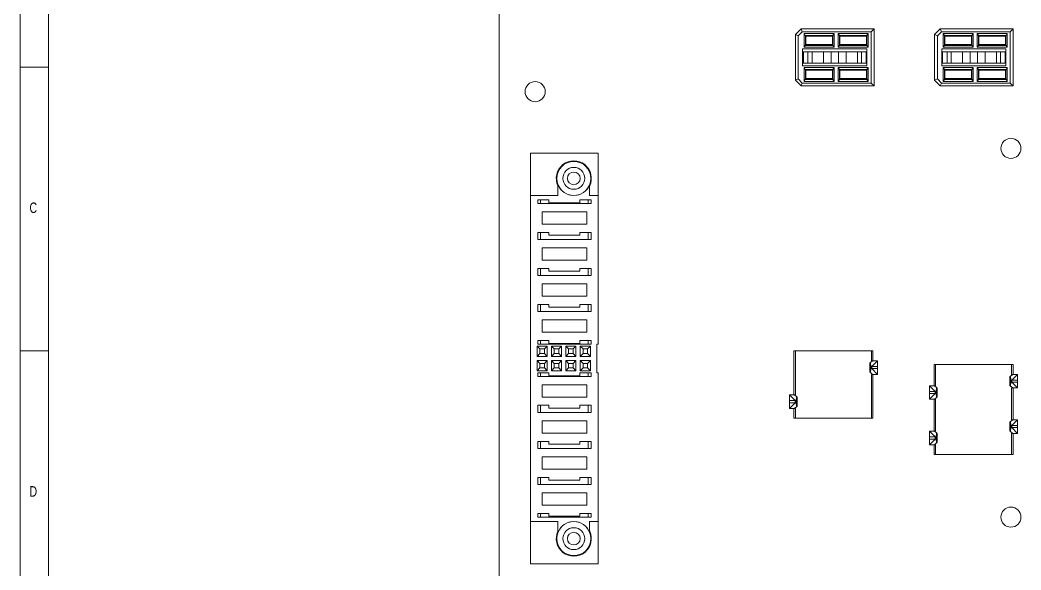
# Model space of a CAD drawing. Header units: millimetres. Extents: x 5 to 589, y 5 to 415.
# Drawn here: x 5 to 181.4, y 221.4 to 318.3 of the extents above; entities that cross this region are included whole.
import ezdxf

# ---------------------------------------------------------------- set-up
doc = ezdxf.new("R2010")
doc.units = ezdxf.units.MM
doc.styles.add('SLDTEXTSTYLE0', font='TXT', dxfattribs={"width": 0.75})

msp = doc.modelspace()

# ---------------------------------------------------------------- linework, layer by layer
at = {"color": 7, "linetype": 'Continuous', "lineweight": 0}
for p, q in [((5, 415), (5, 5)), ((10, 410), (10, 10)), ((5, 310), (10, 310)), ((10, 260), (5, 260))]:
    msp.add_line(p, q, dxfattribs=at)
at = {"color": 7, "linetype": 'Continuous', "lineweight": 15}
for p, q in [((89.41, 360.71), (89.41, 84.36)), ((142.62, 316.77), (141.62, 315.77)), ((142.12, 315.56), (141.62, 315.77)), ((141.62, 307.73), (141.62, 315.77)), ((142.12, 315.56), (142.82, 316.27)), ((142.82, 316.27), (142.62, 316.77)), ((155.46, 316.77), (142.62, 316.77)), ((154.96, 316.27), (142.82, 316.27)), ((143.15, 313.52), (143.15, 315.98)), ((143.15, 315.98), (148.43, 315.98)), ((143.15, 315.98), (143.35, 315.63)), ((148.43, 315.98), (148.22, 315.63)), ((148.43, 315.98), (148.43, 313.52)), ((149.15, 315.98), (154.43, 315.98)), ((149.15, 313.52), (149.15, 315.98)), ((149.15, 315.98), (149.35, 315.63)), ((154.43, 315.98), (154.22, 315.63)), ((154.43, 315.98), (154.43, 313.52)), ((155.46, 316.77), (154.96, 316.27)), ((154.96, 307.23), (154.96, 316.27)), ((155.46, 306.73), (155.46, 316.77)), ((167.12, 316.77), (166.12, 315.77)), ((166.62, 315.56), (166.12, 315.77)), ((166.12, 307.73), (166.12, 315.77)), ((166.62, 315.56), (167.32, 316.27)), ((167.32, 316.27), (167.12, 316.77)), ((179.96, 316.77), (167.12, 316.77)), ((179.46, 316.27), (167.32, 316.27)), ((167.65, 313.52), (167.65, 315.98)), ((167.65, 315.98), (172.93, 315.98)), ((167.65, 315.98), (167.85, 315.63)), ((172.93, 315.98), (172.72, 315.63)), ((172.93, 315.98), (172.93, 313.52)), ((173.65, 315.98), (178.93, 315.98)), ((173.65, 313.52), (173.65, 315.98)), ((173.65, 315.98), (173.85, 315.63)), ((178.93, 315.98), (178.72, 315.63)), ((178.93, 315.98), (178.93, 313.52)), ((179.96, 316.77), (179.46, 316.27)), ((179.46, 307.23), (179.46, 316.27)), ((179.96, 306.73), (179.96, 316.77)), ((142.12, 315.56), (142.12, 307.94)), ((148.22, 315.63), (143.35, 315.63)), ((143.37, 315.6), (143.37, 313.9)), ((148.14, 315.48), (143.44, 315.48)), ((143.44, 314.01), (143.44, 315.48)), ((148.14, 314.02), (143.44, 314.02)), ((148.14, 314.01), (148.14, 315.48)), ((148.2, 315.6), (148.2, 313.9)), ((154.22, 315.63), (149.35, 315.63)), ((149.37, 315.6), (149.37, 313.9)), ((154.14, 315.48), (149.44, 315.48)), ((149.44, 314.01), (149.44, 315.48)), ((154.14, 314.02), (149.44, 314.02)), ((154.14, 314.01), (154.14, 315.48)), ((154.2, 315.6), (154.2, 313.9)), ((166.62, 315.56), (166.62, 307.94)), ((172.72, 315.63), (167.85, 315.63)), ((167.87, 315.6), (167.87, 313.9)), ((172.64, 315.48), (167.94, 315.48)), ((167.94, 314.01), (167.94, 315.48)), ((172.64, 314.02), (167.94, 314.02)), ((172.64, 314.01), (172.64, 315.48)), ((172.7, 315.6), (172.7, 313.9)), ((178.72, 315.63), (173.85, 315.63)), ((173.87, 315.6), (173.87, 313.9)), ((178.64, 315.48), (173.94, 315.48)), ((173.94, 314.01), (173.94, 315.48)), ((178.64, 314.02), (173.94, 314.02)), ((178.64, 314.01), (178.64, 315.48)), ((178.7, 315.6), (178.7, 313.9)), ((142.88, 313.25), (154.19, 313.25)), ((142.88, 310.25), (142.88, 313.25)), ((142.88, 312.75), (154.19, 312.75)), ((143.02, 312.73), (142.88, 312.73)), ((143.02, 312.75), (143.02, 312.73)), ((143.02, 310.77), (143.02, 312.73)), ((143.35, 313.87), (143.15, 313.52)), ((148.43, 313.52), (143.15, 313.52)), ((143.35, 313.87), (148.22, 313.87)), ((143.82, 310.75), (143.82, 312.75)), ((144.54, 310.75), (144.54, 312.75)), ((146.54, 310.75), (146.54, 312.75)), ((147.89, 310.75), (147.89, 312.75)), ((148.22, 313.87), (148.43, 313.52)), ((149.15, 313.52), (149.35, 313.87)), ((154.43, 313.52), (149.15, 313.52)), ((149.19, 310.75), (149.19, 312.75)), ((149.35, 313.87), (154.22, 313.87)), ((150.54, 310.75), (150.54, 312.75)), ((152.54, 312.75), (152.54, 310.75)), ((153.26, 312.75), (153.26, 310.75)), ((154.06, 312.75), (154.06, 312.73)), ((154.19, 312.73), (154.06, 312.73)), ((154.06, 310.77), (154.06, 312.73)), ((154.19, 313.25), (154.19, 310.25)), ((154.22, 313.87), (154.43, 313.52)), ((167.38, 313.25), (178.69, 313.25)), ((167.38, 310.25), (167.38, 313.25)), ((167.38, 312.75), (178.69, 312.75)), ((167.52, 312.73), (167.38, 312.73)), ((167.52, 312.75), (167.52, 312.73)), ((167.52, 310.77), (167.52, 312.73)), ((167.85, 313.87), (167.65, 313.52)), ((172.93, 313.52), (167.65, 313.52)), ((167.85, 313.87), (172.72, 313.87)), ((168.32, 310.75), (168.32, 312.75)), ((169.04, 310.75), (169.04, 312.75)), ((171.04, 310.75), (171.04, 312.75)), ((172.39, 310.75), (172.39, 312.75)), ((172.72, 313.87), (172.93, 313.52)), ((173.65, 313.52), (173.85, 313.87)), ((178.93, 313.52), (173.65, 313.52)), ((173.69, 310.75), (173.69, 312.75)), ((173.85, 313.87), (178.72, 313.87)), ((175.04, 310.75), (175.04, 312.75)), ((177.04, 312.75), (177.04, 310.75)), ((177.76, 312.75), (177.76, 310.75)), ((178.56, 312.75), (178.56, 312.73)), ((178.69, 312.73), (178.56, 312.73)), ((178.56, 310.77), (178.56, 312.73)), ((178.69, 313.25), (178.69, 310.25)), ((178.72, 313.87), (178.93, 313.52)), ((143.02, 310.77), (142.88, 310.77)), ((142.88, 310.75), (154.19, 310.75)), ((143.02, 310.77), (143.02, 310.75)), ((154.06, 310.77), (154.06, 310.75)), ((154.19, 310.77), (154.06, 310.77)), ((167.52, 310.77), (167.38, 310.77)), ((167.38, 310.75), (178.69, 310.75)), ((167.52, 310.77), (167.52, 310.75)), ((178.56, 310.77), (178.56, 310.75)), ((178.69, 310.77), (178.56, 310.77)), ((154.19, 310.25), (142.88, 310.25)), ((143.15, 309.98), (148.43, 309.98)), ((143.15, 307.52), (143.15, 309.98)), ((143.15, 309.98), (143.35, 309.63)), ((143.35, 309.63), (148.22, 309.63)), ((143.37, 309.6), (143.37, 307.9)), ((143.44, 309.48), (148.14, 309.48)), ((143.44, 308.01), (143.44, 309.48)), ((148.14, 309.48), (148.14, 308.01)), ((148.2, 309.6), (148.2, 307.9)), ((148.22, 309.63), (148.43, 309.98)), ((148.43, 309.98), (148.43, 307.52)), ((149.15, 309.98), (154.43, 309.98)), ((149.15, 307.52), (149.15, 309.98)), ((149.15, 309.98), (149.35, 309.63)), ((149.35, 309.63), (154.22, 309.63)), ((149.37, 309.6), (149.37, 307.9)), ((149.44, 309.48), (154.14, 309.48)), ((149.44, 308.01), (149.44, 309.48)), ((154.14, 309.48), (154.14, 308.01)), ((154.2, 309.6), (154.2, 307.9)), ((154.43, 309.98), (154.22, 309.63)), ((154.43, 309.98), (154.43, 307.52)), ((178.69, 310.25), (167.38, 310.25)), ((167.65, 309.98), (172.93, 309.98)), ((167.65, 307.52), (167.65, 309.98)), ((167.65, 309.98), (167.85, 309.63)), ((167.85, 309.63), (172.72, 309.63)), ((167.87, 309.6), (167.87, 307.9)), ((167.94, 309.48), (172.64, 309.48)), ((167.94, 308.01), (167.94, 309.48)), ((172.64, 309.48), (172.64, 308.01)), ((172.7, 309.6), (172.7, 307.9)), ((172.72, 309.63), (172.93, 309.98)), ((172.93, 309.98), (172.93, 307.52)), ((173.65, 309.98), (178.93, 309.98)), ((173.65, 307.52), (173.65, 309.98)), ((173.65, 309.98), (173.85, 309.63)), ((173.85, 309.63), (178.72, 309.63)), ((173.87, 309.6), (173.87, 307.9)), ((173.94, 309.48), (178.64, 309.48)), ((173.94, 308.01), (173.94, 309.48)), ((178.64, 309.48), (178.64, 308.01)), ((178.7, 309.6), (178.7, 307.9)), ((178.93, 309.98), (178.72, 309.63)), ((178.93, 309.98), (178.93, 307.52)), ((141.62, 307.73), (142.12, 307.94)), ((142.62, 306.73), (141.62, 307.73)), ((142.12, 307.94), (142.82, 307.23)), ((142.82, 307.23), (142.62, 306.73)), ((142.82, 307.23), (154.96, 307.23)), ((143.35, 307.87), (143.15, 307.52)), ((148.43, 307.52), (143.15, 307.52)), ((143.35, 307.87), (148.22, 307.87)), ((148.14, 308.02), (143.44, 308.02)), ((148.22, 307.87), (148.43, 307.52)), ((149.35, 307.87), (149.15, 307.52)), ((154.43, 307.52), (149.15, 307.52)), ((149.35, 307.87), (154.22, 307.87)), ((154.14, 308.02), (149.44, 308.02)), ((154.22, 307.87), (154.43, 307.52)), ((155.46, 306.73), (154.96, 307.23)), ((166.12, 307.73), (166.62, 307.94)), ((167.12, 306.73), (166.12, 307.73)), ((166.62, 307.94), (167.32, 307.23)), ((167.32, 307.23), (167.12, 306.73)), ((167.32, 307.23), (179.46, 307.23)), ((167.85, 307.87), (167.65, 307.52)), ((172.93, 307.52), (167.65, 307.52)), ((167.85, 307.87), (172.72, 307.87)), ((172.64, 308.02), (167.94, 308.02)), ((172.72, 307.87), (172.93, 307.52)), ((173.85, 307.87), (173.65, 307.52)), ((178.93, 307.52), (173.65, 307.52)), ((173.85, 307.87), (178.72, 307.87)), ((178.64, 308.02), (173.94, 308.02)), ((178.72, 307.87), (178.93, 307.52)), ((179.96, 306.73), (179.46, 307.23)), ((155.46, 306.73), (142.62, 306.73)), ((179.96, 306.73), (167.12, 306.73)), ((106.88, 294.87), (94.95, 294.87)), ((94.95, 287.38), (94.95, 294.87)), ((106.88, 287.38), (106.88, 294.87)), ((99.77, 289.31), (99.77, 287.38)), ((105.36, 287.38), (105.36, 289.31)), ((99.77, 287.38), (94.95, 287.38)), ((94.95, 229.97), (94.95, 287.38)), ((96.22, 285.98), (96.22, 286.61)), ((96.22, 286.61), (98.18, 286.61)), ((105.61, 285.98), (96.22, 285.98)), ((96.72, 286.61), (96.72, 285.98)), ((98.18, 286.61), (98.18, 286.11)), ((98.18, 286.11), (103.65, 286.11)), ((103.65, 286.11), (103.65, 286.61)), ((103.65, 286.61), (105.61, 286.61)), ((105.11, 285.98), (105.11, 286.61)), ((105.36, 287.38), (106.88, 287.38)), ((105.61, 286.61), (105.61, 285.98)), ((106.88, 261.21), (106.88, 287.38)), ((96.98, 282.36), (96.98, 284.52)), ((96.98, 284.52), (104.85, 284.52)), ((104.85, 284.52), (104.85, 282.36)), ((104.85, 282.36), (96.98, 282.36)), ((96.22, 279.63), (96.22, 280.9)), ((96.22, 280.9), (98.18, 280.9)), ((96.72, 280.9), (96.72, 279.63)), ((98.18, 280.9), (98.18, 280.39)), ((103.65, 280.39), (103.65, 280.9)), ((103.65, 280.9), (105.61, 280.9)), ((105.11, 279.63), (105.11, 280.9)), ((105.61, 280.9), (105.61, 279.63)), ((105.61, 279.63), (96.22, 279.63)), ((98.18, 280.39), (103.65, 280.39)), ((96.98, 276.01), (96.98, 278.17)), ((96.98, 278.17), (104.85, 278.17)), ((104.85, 278.17), (104.85, 276.01)), ((104.85, 276.01), (96.98, 276.01)), ((96.22, 273.28), (96.22, 274.55)), ((96.22, 274.55), (98.18, 274.55)), ((96.72, 274.55), (96.72, 273.28)), ((98.18, 274.55), (98.18, 274.04)), ((98.18, 274.04), (103.65, 274.04)), ((103.65, 274.04), (103.65, 274.55)), ((103.65, 274.55), (105.61, 274.55)), ((105.11, 273.28), (105.11, 274.55)), ((105.61, 274.55), (105.61, 273.28)), ((105.61, 273.28), (96.22, 273.28)), ((96.98, 269.66), (96.98, 271.82)), ((96.98, 271.82), (104.85, 271.82)), ((104.85, 271.82), (104.85, 269.66)), ((96.22, 266.93), (96.22, 268.2)), ((96.22, 268.2), (98.18, 268.2)), ((96.72, 268.2), (96.72, 266.93)), ((104.85, 269.66), (96.98, 269.66)), ((98.18, 268.2), (98.18, 267.69)), ((103.65, 267.69), (103.65, 268.2)), ((103.65, 268.2), (105.61, 268.2)), ((105.11, 266.93), (105.11, 268.2)), ((105.61, 268.2), (105.61, 266.93)), ((105.61, 266.93), (96.22, 266.93)), ((98.18, 267.69), (103.65, 267.69)), ((96.98, 263.31), (96.98, 265.47)), ((96.98, 265.47), (104.85, 265.47)), ((104.85, 265.47), (104.85, 263.31)), ((104.85, 263.31), (96.98, 263.31)), ((96.22, 261.21), (96.22, 261.85)), ((96.22, 261.85), (98.18, 261.85)), ((105.61, 261.21), (96.22, 261.21)), ((96.72, 261.85), (96.72, 261.21)), ((98.18, 261.85), (98.18, 261.34)), ((98.18, 261.34), (103.65, 261.34)), ((103.65, 261.85), (105.61, 261.85)), ((103.65, 261.34), (103.65, 261.85)), ((105.11, 261.21), (105.11, 261.85)), ((105.61, 261.85), (105.61, 261.21)), ((106.63, 256.13), (106.63, 261.21)), ((106.88, 261.21), (106.63, 261.21)), ((96.09, 259.05), (96.09, 260.83)), ((96.57, 260.35), (96.09, 260.83)), ((96.09, 260.83), (97.87, 260.83)), ((96.57, 259.54), (96.09, 259.05)), ((96.57, 260.35), (96.57, 259.54)), ((97.38, 260.35), (96.57, 260.35)), ((96.57, 259.54), (97.38, 259.54)), ((97.38, 260.35), (97.87, 260.83)), ((97.38, 259.54), (97.38, 260.35)), ((97.87, 259.05), (97.38, 259.54)), ((97.87, 260.83), (97.87, 259.05)), ((98.63, 259.05), (98.63, 260.83)), ((99.11, 260.35), (98.63, 260.83)), ((98.63, 260.83), (100.41, 260.83)), ((99.11, 259.54), (98.63, 259.05)), ((99.11, 260.35), (99.11, 259.54)), ((99.92, 260.35), (99.11, 260.35)), ((99.11, 259.54), (99.92, 259.54)), ((99.92, 260.35), (100.41, 260.83)), ((99.92, 259.54), (99.92, 260.35)), ((100.41, 259.05), (99.92, 259.54)), ((100.41, 260.83), (100.41, 259.05)), ((101.17, 259.05), (101.17, 260.83)), ((101.65, 260.35), (101.17, 260.83)), ((101.17, 260.83), (102.95, 260.83)), ((101.65, 259.54), (101.17, 259.05)), ((101.65, 260.35), (101.65, 259.54)), ((102.46, 260.35), (101.65, 260.35)), ((101.65, 259.54), (102.46, 259.54)), ((102.46, 260.35), (102.95, 260.83)), ((102.46, 259.54), (102.46, 260.35)), ((102.95, 259.05), (102.46, 259.54)), ((102.95, 260.83), (102.95, 259.05)), ((103.71, 259.05), (103.71, 260.83)), ((104.19, 260.35), (103.71, 260.83)), ((103.71, 260.83), (105.49, 260.83)), ((104.19, 259.54), (103.71, 259.05)), ((104.19, 260.35), (104.19, 259.54)), ((105, 260.35), (104.19, 260.35)), ((104.19, 259.54), (105, 259.54)), ((105, 260.35), (105.49, 260.83)), ((105, 259.54), (105, 260.35)), ((105.49, 259.05), (105, 259.54)), ((105.49, 260.83), (105.49, 259.05)), ((141.35, 252.28), (141.35, 260.03)), ((141.6, 260.03), (141.35, 260.03)), ((141.6, 260.03), (141.6, 252.28)), ((155, 260.03), (141.6, 260.03)), ((155, 258.28), (155, 260.03)), ((155.25, 260.03), (155, 260.03)), ((155.25, 260.03), (155.25, 258.28)), ((97.87, 259.05), (96.09, 259.05)), ((96.57, 257.81), (96.09, 258.29)), ((96.09, 258.29), (97.87, 258.29)), ((96.09, 256.51), (96.09, 258.29)), ((97.38, 257.81), (96.57, 257.81)), ((96.57, 257.81), (96.57, 257)), ((97.38, 257.81), (97.87, 258.29)), ((97.38, 257), (97.38, 257.81)), ((97.87, 258.29), (97.87, 256.51)), ((100.41, 259.05), (98.63, 259.05)), ((98.63, 256.51), (98.63, 258.29)), ((99.11, 257.81), (98.63, 258.29)), ((98.63, 258.29), (100.41, 258.29)), ((99.11, 257.81), (99.11, 257)), ((99.92, 257.81), (99.11, 257.81)), ((99.92, 257.81), (100.41, 258.29)), ((99.92, 257), (99.92, 257.81)), ((100.41, 258.29), (100.41, 256.51)), ((102.95, 259.05), (101.17, 259.05)), ((101.65, 257.81), (101.17, 258.29)), ((101.17, 258.29), (102.95, 258.29)), ((101.17, 256.51), (101.17, 258.29)), ((102.46, 257.81), (101.65, 257.81)), ((101.65, 257.81), (101.65, 257)), ((102.46, 257.81), (102.95, 258.29)), ((102.46, 257), (102.46, 257.81)), ((102.95, 258.29), (102.95, 256.51)), ((105.49, 259.05), (103.71, 259.05)), ((103.71, 256.51), (103.71, 258.29)), ((104.19, 257.81), (103.71, 258.29)), ((103.71, 258.29), (105.49, 258.29)), ((104.19, 257.81), (104.19, 257)), ((105, 257.81), (104.19, 257.81)), ((105, 257.81), (105.49, 258.29)), ((105, 257), (105, 257.81)), ((105.49, 258.29), (105.49, 256.51)), ((154.7, 257.88), (154.82, 257.97)), ((154.7, 256.28), (154.7, 257.88)), ((154.82, 257.97), (155.2, 258.28)), ((154.82, 257.97), (154.88, 257.28)), ((155, 258.28), (155.2, 258.28)), ((156.05, 258.28), (155.05, 257.28)), ((155.2, 258.28), (156.05, 258.28)), ((156.05, 258.28), (156.05, 257.28)), ((166.06, 257.63), (166.06, 253.88)), ((166.31, 257.63), (166.06, 257.63)), ((166.31, 257.63), (166.31, 253.88)), ((179.71, 257.63), (166.31, 257.63)), ((179.71, 255.88), (179.71, 257.63)), ((179.96, 257.63), (179.71, 257.63)), ((179.96, 257.63), (179.96, 255.88)), ((96.57, 257), (96.09, 256.51)), ((97.87, 256.51), (96.09, 256.51)), ((96.22, 255.5), (96.22, 256.13)), ((96.22, 256.13), (98.18, 256.13)), ((96.57, 257), (97.38, 257)), ((96.72, 256.13), (96.72, 255.5)), ((97.87, 256.51), (97.38, 257)), ((98.18, 256.13), (98.18, 255.63)), ((99.11, 257), (98.63, 256.51)), ((100.41, 256.51), (98.63, 256.51)), ((99.11, 257), (99.92, 257)), ((100.41, 256.51), (99.92, 257)), ((101.65, 257), (101.17, 256.51)), ((102.95, 256.51), (101.17, 256.51)), ((101.65, 257), (102.46, 257)), ((102.95, 256.51), (102.46, 257)), ((103.65, 255.63), (103.65, 256.13)), ((103.65, 256.13), (105.61, 256.13)), ((104.19, 257), (103.71, 256.51)), ((105.49, 256.51), (103.71, 256.51)), ((104.19, 257), (105, 257)), ((105.49, 256.51), (105, 257)), ((105.11, 255.5), (105.11, 256.13)), ((105.61, 256.13), (105.61, 255.5)), ((106.88, 256.13), (106.63, 256.13)), ((106.88, 229.97), (106.88, 256.13)), ((154.82, 256.18), (154.7, 256.28)), ((154.88, 256.88), (154.82, 256.18)), ((154.82, 256.18), (155.2, 255.88)), ((154.88, 257.28), (154.88, 256.88)), ((155.05, 257.28), (154.88, 257.28)), ((154.88, 256.88), (155.05, 256.88)), ((155, 248.13), (155, 255.88)), ((155.2, 255.88), (155, 255.88)), ((155.05, 256.88), (155.05, 257.28)), ((156.05, 257.28), (155.05, 257.28)), ((155.05, 256.88), (156.05, 255.88)), ((155.05, 256.88), (156.05, 256.88)), ((156.05, 255.88), (155.2, 255.88)), ((155.25, 248.13), (155.25, 255.88)), ((156.05, 257.28), (156.05, 256.88)), ((156.05, 256.88), (156.05, 255.88)), ((179.91, 255.88), (179.53, 255.57)), ((179.71, 255.88), (179.91, 255.88)), ((180.76, 255.88), (179.76, 254.88)), ((179.91, 255.88), (180.76, 255.88)), ((180.76, 255.88), (180.76, 254.88)), ((105.61, 255.5), (96.22, 255.5)), ((96.98, 251.88), (96.98, 254.04)), ((96.98, 254.04), (104.85, 254.04)), ((98.18, 255.63), (103.65, 255.63)), ((104.85, 254.04), (104.85, 251.88)), ((179.41, 255.48), (179.53, 255.57)), ((179.41, 253.88), (179.41, 255.48)), ((179.53, 255.57), (179.59, 254.88)), ((179.59, 254.48), (179.53, 253.78)), ((179.59, 254.88), (179.59, 254.48)), ((179.76, 254.88), (179.59, 254.88)), ((179.59, 254.48), (179.76, 254.48)), ((179.76, 254.48), (179.76, 254.88)), ((180.76, 254.88), (179.76, 254.88)), ((179.76, 254.48), (180.76, 253.48)), ((179.76, 254.48), (180.76, 254.48)), ((180.76, 254.88), (180.76, 254.48)), ((180.76, 254.48), (180.76, 253.48)), ((140.55, 252.28), (141.4, 252.28)), ((141.55, 251.28), (140.55, 252.28)), ((140.55, 251.28), (140.55, 252.28)), ((141.4, 252.28), (141.78, 251.97)), ((141.4, 252.28), (141.6, 252.28)), ((165.26, 253.88), (166.11, 253.88)), ((166.26, 252.88), (165.26, 253.88)), ((165.26, 252.88), (165.26, 253.88)), ((165.26, 252.48), (165.26, 252.88)), ((166.26, 252.88), (165.26, 252.88)), ((165.26, 251.48), (166.26, 252.48)), ((165.26, 252.48), (166.26, 252.48)), ((165.26, 251.48), (165.26, 252.48)), ((166.49, 253.57), (166.11, 253.88)), ((166.11, 253.88), (166.31, 253.88)), ((166.43, 252.88), (166.26, 252.88)), ((166.26, 252.88), (166.26, 252.48)), ((166.26, 252.48), (166.43, 252.48)), ((166.43, 252.88), (166.49, 253.57)), ((166.43, 252.48), (166.43, 252.88)), ((166.49, 251.78), (166.43, 252.48)), ((166.49, 253.57), (166.61, 253.48)), ((166.61, 253.48), (166.61, 251.88)), ((179.53, 253.78), (179.41, 253.88)), ((179.53, 253.78), (179.91, 253.48)), ((179.71, 247.88), (179.71, 253.48)), ((179.91, 253.48), (179.71, 253.48)), ((180.76, 253.48), (179.91, 253.48)), ((179.96, 253.48), (179.96, 247.88)), ((104.85, 251.88), (96.98, 251.88)), ((140.55, 250.88), (140.55, 251.28)), ((141.55, 251.28), (140.55, 251.28)), ((140.55, 249.88), (141.55, 250.88)), ((140.55, 250.88), (141.55, 250.88)), ((140.55, 249.88), (140.55, 250.88)), ((141.72, 251.28), (141.55, 251.28)), ((141.55, 251.28), (141.55, 250.88)), ((141.55, 250.88), (141.72, 250.88)), ((141.72, 251.28), (141.78, 251.97)), ((141.72, 250.88), (141.72, 251.28)), ((141.78, 250.18), (141.72, 250.88)), ((141.78, 251.97), (141.9, 251.88)), ((141.9, 251.88), (141.9, 250.28)), ((166.11, 251.48), (165.26, 251.48)), ((166.06, 245.88), (166.06, 251.48)), ((166.49, 251.78), (166.11, 251.48)), ((166.31, 251.48), (166.11, 251.48)), ((166.31, 251.48), (166.31, 245.88)), ((166.61, 251.88), (166.49, 251.78)), ((96.22, 249.15), (96.22, 250.42)), ((96.22, 250.42), (98.18, 250.42)), ((105.61, 249.15), (96.22, 249.15)), ((96.72, 250.42), (96.72, 249.15)), ((98.18, 250.42), (98.18, 249.91)), ((98.18, 249.91), (103.65, 249.91)), ((103.65, 250.42), (105.61, 250.42)), ((103.65, 249.91), (103.65, 250.42)), ((105.11, 249.15), (105.11, 250.42)), ((105.61, 250.42), (105.61, 249.15)), ((141.4, 249.88), (140.55, 249.88)), ((141.35, 248.13), (141.35, 249.88)), ((141.4, 249.88), (141.78, 250.18)), ((141.6, 249.88), (141.4, 249.88)), ((141.6, 249.88), (141.6, 248.13)), ((141.9, 250.28), (141.78, 250.18)), ((96.98, 247.69), (104.85, 247.69)), ((96.98, 245.53), (96.98, 247.69)), ((104.85, 247.69), (104.85, 245.53)), ((141.35, 248.13), (141.6, 248.13)), ((141.6, 248.13), (155, 248.13)), ((155.25, 248.13), (155, 248.13)), ((179.41, 247.48), (179.53, 247.57)), ((179.41, 245.88), (179.41, 247.48)), ((179.91, 247.88), (179.53, 247.57)), ((179.53, 247.57), (179.59, 246.88)), ((179.71, 247.88), (179.91, 247.88)), ((180.76, 247.88), (179.76, 246.88)), ((179.91, 247.88), (180.76, 247.88)), ((180.76, 247.88), (180.76, 246.88)), ((104.85, 245.53), (96.98, 245.53)), ((166.26, 244.88), (165.26, 245.88)), ((165.26, 244.88), (165.26, 245.88)), ((165.26, 245.88), (166.11, 245.88)), ((166.11, 245.88), (166.49, 245.57)), ((166.11, 245.88), (166.31, 245.88)), ((166.43, 244.88), (166.49, 245.57)), ((166.49, 245.57), (166.61, 245.48)), ((166.61, 245.48), (166.61, 243.88)), ((179.53, 245.78), (179.41, 245.88)), ((179.59, 246.48), (179.53, 245.78)), ((179.91, 245.48), (179.53, 245.78)), ((179.59, 246.88), (179.59, 246.48)), ((179.76, 246.88), (179.59, 246.88)), ((179.59, 246.48), (179.76, 246.48)), ((179.71, 241.73), (179.71, 245.48)), ((179.91, 245.48), (179.71, 245.48)), ((179.76, 246.48), (179.76, 246.88)), ((180.76, 246.88), (179.76, 246.88)), ((179.76, 246.48), (180.76, 246.48)), ((179.76, 246.48), (180.76, 245.48)), ((180.76, 245.48), (179.91, 245.48)), ((179.96, 245.48), (179.96, 241.73)), ((180.76, 246.88), (180.76, 246.48)), ((180.76, 246.48), (180.76, 245.48)), ((96.22, 242.8), (96.22, 244.07)), ((96.22, 244.07), (98.18, 244.07)), ((96.72, 244.07), (96.72, 242.8)), ((98.18, 244.07), (98.18, 243.56)), ((98.18, 243.56), (103.65, 243.56)), ((103.65, 244.07), (105.61, 244.07)), ((103.65, 243.56), (103.65, 244.07)), ((105.11, 242.8), (105.11, 244.07)), ((105.61, 244.07), (105.61, 242.8)), ((165.26, 244.48), (165.26, 244.88)), ((166.26, 244.88), (165.26, 244.88)), ((165.26, 243.48), (166.26, 244.48)), ((165.26, 244.48), (166.26, 244.48)), ((165.26, 243.48), (165.26, 244.48)), ((166.11, 243.48), (165.26, 243.48)), ((166.06, 241.73), (166.06, 243.48)), ((166.11, 243.48), (166.49, 243.78)), ((166.31, 243.48), (166.11, 243.48)), ((166.43, 244.88), (166.26, 244.88)), ((166.26, 244.88), (166.26, 244.48)), ((166.26, 244.48), (166.43, 244.48)), ((166.31, 243.48), (166.31, 241.73)), ((166.43, 244.48), (166.43, 244.88)), ((166.49, 243.78), (166.43, 244.48)), ((166.61, 243.88), (166.49, 243.78)), ((105.61, 242.8), (96.22, 242.8)), ((166.06, 241.73), (166.31, 241.73)), ((166.31, 241.73), (179.71, 241.73)), ((179.96, 241.73), (179.71, 241.73)), ((96.98, 239.18), (96.98, 241.34)), ((96.98, 241.34), (104.85, 241.34)), ((104.85, 241.34), (104.85, 239.18)), ((104.85, 239.18), (96.98, 239.18)), ((96.22, 236.45), (96.22, 237.72)), ((96.22, 237.72), (98.18, 237.72)), ((105.61, 236.45), (96.22, 236.45)), ((96.72, 237.72), (96.72, 236.45)), ((98.18, 237.72), (98.18, 237.21)), ((98.18, 237.21), (103.65, 237.21)), ((103.65, 237.21), (103.65, 237.72)), ((103.65, 237.72), (105.61, 237.72)), ((105.11, 236.45), (105.11, 237.72)), ((105.61, 237.72), (105.61, 236.45)), ((96.98, 234.99), (104.85, 234.99)), ((96.98, 232.83), (96.98, 234.99)), ((104.85, 234.99), (104.85, 232.83)), ((104.85, 232.83), (96.98, 232.83)), ((96.22, 230.73), (96.22, 231.37)), ((96.22, 231.37), (98.18, 231.37)), ((96.72, 231.37), (96.72, 230.73)), ((98.18, 231.37), (98.18, 230.86)), ((103.65, 230.86), (103.65, 231.37)), ((103.65, 231.37), (105.61, 231.37)), ((105.11, 230.73), (105.11, 231.37)), ((105.61, 231.37), (105.61, 230.73)), ((94.95, 229.97), (99.77, 229.97)), ((94.95, 222.48), (94.95, 229.97)), ((105.61, 230.73), (96.22, 230.73)), ((98.18, 230.86), (103.65, 230.86)), ((99.77, 229.97), (99.77, 228.03)), ((105.36, 228.03), (105.36, 229.97)), ((106.88, 229.97), (105.36, 229.97)), ((106.88, 222.48), (106.88, 229.97)), ((94.95, 222.48), (106.88, 222.48))]:
    msp.add_line(p, q, dxfattribs=at)
for centre, radius in [((95.76, 305.71), 1.77), ((179.58, 295.71), 1.77), ((102.57, 290.42), 1.93), ((102.57, 290.42), 1.12), ((179.58, 230.71), 1.77), ((102.57, 226.92), 1.93), ((102.57, 226.92), 1.12)]:
    msp.add_circle(centre, radius, dxfattribs=at)
for centre, radius, start, end in [((102.57, 290.42), 3.09, 334.8704, 205.1296), ((102.57, 290.42), 3, 90, 270), ((102.57, 290.42), 3, 270, 90), ((102.57, 290.42), 3.01, 201.649, 338.351), ((102.57, 226.92), 3, 90, 270), ((102.57, 226.92), 3.01, 21.649, 158.351), ((102.57, 226.92), 3, 270, 90), ((102.57, 226.92), 3.09, 154.8704, 25.1296)]:
    msp.add_arc(centre, radius, start, end, dxfattribs=at)
for centre, start_param, end_param in [((143.56, 315.98), 2.356194, 2.438914), ((148.02, 315.98), 3.844272, 3.926991), ((149.56, 315.98), 2.356194, 2.438914), ((154.02, 315.98), 3.844272, 3.926991), ((168.06, 315.98), 2.356194, 2.438914), ((172.52, 315.98), 3.844272, 3.926991), ((174.06, 315.98), 2.356194, 2.438914), ((178.52, 315.98), 3.844272, 3.926991), ((143.56, 313.52), 0.702679, 0.785398), ((148.02, 313.52), 5.497787, 5.580506), ((149.56, 313.52), 0.702679, 0.785398), ((154.02, 313.52), 5.497787, 5.580506), ((168.06, 313.52), 0.702679, 0.785398), ((172.52, 313.52), 5.497787, 5.580506), ((174.06, 313.52), 0.702679, 0.785398), ((178.52, 313.52), 5.497787, 5.580506), ((143.56, 309.98), 2.356194, 2.438914), ((148.02, 309.98), 3.844272, 3.926991), ((149.56, 309.98), 2.356194, 2.438914), ((154.02, 309.98), 3.844272, 3.926991), ((168.06, 309.98), 2.356194, 2.438914), ((172.52, 309.98), 3.844272, 3.926991), ((174.06, 309.98), 2.356194, 2.438914), ((178.52, 309.98), 3.844272, 3.926991), ((143.56, 307.52), 0.702679, 0.785398), ((148.02, 307.52), 5.497787, 5.580506), ((149.56, 307.52), 0.702679, 0.785398), ((154.02, 307.52), 5.497787, 5.580506), ((168.06, 307.52), 0.702679, 0.785398), ((172.52, 307.52), 5.497787, 5.580506), ((174.06, 307.52), 0.702679, 0.785398), ((178.52, 307.52), 5.497787, 5.580506)]:
    msp.add_ellipse(centre, major_axis=(0, 0.5), ratio=0.57735, start_param=start_param, end_param=end_param, dxfattribs=at)
for points, knots in [([(143.44, 315.48), (143.43, 315.49), (143.43, 315.52), (143.39, 315.57), (143.37, 315.6)], [0, 0, 0, 0, 0.493172, 1, 1, 1, 1]), ([(143.37, 313.9), (143.39, 313.93), (143.42, 313.98), (143.43, 314), (143.44, 314.01)], [0, 0, 0, 0, 0.497834, 1, 1, 1, 1]), ([(148.2, 315.6), (148.19, 315.57), (148.15, 315.52), (148.14, 315.5), (148.14, 315.48)], [0, 0, 0, 0, 0.497834, 1, 1, 1, 1]), ([(148.14, 314.01), (148.14, 314), (148.15, 313.98), (148.18, 313.93), (148.2, 313.9)], [0, 0, 0, 0, 0.493172, 1, 1, 1, 1]), ([(149.44, 315.48), (149.43, 315.49), (149.43, 315.52), (149.39, 315.57), (149.37, 315.6)], [0, 0, 0, 0, 0.493172, 1, 1, 1, 1]), ([(149.37, 313.9), (149.39, 313.93), (149.42, 313.98), (149.43, 314), (149.44, 314.01)], [0, 0, 0, 0, 0.497834, 1, 1, 1, 1]), ([(154.2, 315.6), (154.19, 315.57), (154.15, 315.52), (154.14, 315.5), (154.14, 315.48)], [0, 0, 0, 0, 0.497822, 1, 1, 1, 1]), ([(154.14, 314.01), (154.14, 314), (154.15, 313.98), (154.18, 313.93), (154.2, 313.9)], [0, 0, 0, 0, 0.493172, 1, 1, 1, 1]), ([(167.94, 315.48), (167.93, 315.49), (167.93, 315.52), (167.89, 315.57), (167.87, 315.6)], [0, 0, 0, 0, 0.493172, 1, 1, 1, 1]), ([(167.87, 313.9), (167.89, 313.93), (167.92, 313.98), (167.93, 314), (167.94, 314.01)], [0, 0, 0, 0, 0.497834, 1, 1, 1, 1]), ([(172.7, 315.6), (172.69, 315.57), (172.65, 315.52), (172.64, 315.5), (172.64, 315.48)], [0, 0, 0, 0, 0.497822, 1, 1, 1, 1]), ([(172.64, 314.01), (172.64, 314), (172.65, 313.98), (172.68, 313.93), (172.7, 313.9)], [0, 0, 0, 0, 0.493172, 1, 1, 1, 1]), ([(173.94, 315.48), (173.93, 315.49), (173.93, 315.52), (173.89, 315.57), (173.87, 315.6)], [0, 0, 0, 0, 0.493164, 1, 1, 1, 1]), ([(173.87, 313.9), (173.89, 313.93), (173.92, 313.98), (173.93, 314), (173.94, 314.01)], [0, 0, 0, 0, 0.497831, 1, 1, 1, 1]), ([(178.7, 315.6), (178.69, 315.57), (178.65, 315.52), (178.64, 315.5), (178.64, 315.48)], [0, 0, 0, 0, 0.497831, 1, 1, 1, 1]), ([(178.64, 314.01), (178.64, 314), (178.65, 313.98), (178.68, 313.93), (178.7, 313.9)], [0, 0, 0, 0, 0.493164, 1, 1, 1, 1]), ([(143.37, 309.6), (143.39, 309.57), (143.42, 309.52), (143.43, 309.5), (143.44, 309.48)], [0, 0, 0, 0, 0.497828, 1, 1, 1, 1]), ([(148.14, 309.48), (148.14, 309.49), (148.15, 309.52), (148.18, 309.57), (148.2, 309.6)], [0, 0, 0, 0, 0.493179, 1, 1, 1, 1]), ([(149.44, 309.48), (149.43, 309.49), (149.43, 309.52), (149.39, 309.57), (149.37, 309.6)], [0, 0, 0, 0, 0.493179, 1, 1, 1, 1]), ([(154.2, 309.6), (154.19, 309.57), (154.15, 309.52), (154.14, 309.5), (154.14, 309.48)], [0, 0, 0, 0, 0.4978156, 1, 1, 1, 1]), ([(167.87, 309.6), (167.89, 309.57), (167.92, 309.52), (167.93, 309.5), (167.94, 309.48)], [0, 0, 0, 0, 0.497828, 1, 1, 1, 1]), ([(172.64, 309.48), (172.64, 309.49), (172.65, 309.52), (172.68, 309.57), (172.7, 309.6)], [0, 0, 0, 0, 0.493179, 1, 1, 1, 1]), ([(173.94, 309.48), (173.93, 309.49), (173.93, 309.52), (173.89, 309.57), (173.87, 309.6)], [0, 0, 0, 0, 0.49317, 1, 1, 1, 1]), ([(178.7, 309.6), (178.69, 309.57), (178.65, 309.52), (178.64, 309.5), (178.64, 309.48)], [0, 0, 0, 0, 0.497824, 1, 1, 1, 1]), ([(143.37, 307.9), (143.39, 307.93), (143.42, 307.98), (143.43, 308), (143.44, 308.01)], [0, 0, 0, 0, 0.4978241, 1, 1, 1, 1]), ([(148.2, 307.9), (148.19, 307.93), (148.15, 307.98), (148.14, 308), (148.14, 308.01)], [0, 0, 0, 0, 0.4978241, 1, 1, 1, 1]), ([(149.37, 307.9), (149.39, 307.93), (149.42, 307.98), (149.43, 308), (149.44, 308.01)], [0, 0, 0, 0, 0.4978241, 1, 1, 1, 1]), ([(154.2, 307.9), (154.19, 307.93), (154.15, 307.98), (154.14, 308), (154.14, 308.01)], [0, 0, 0, 0, 0.497812, 1, 1, 1, 1]), ([(167.87, 307.9), (167.89, 307.93), (167.92, 307.98), (167.93, 308), (167.94, 308.01)], [0, 0, 0, 0, 0.4978241, 1, 1, 1, 1]), ([(172.7, 307.9), (172.69, 307.93), (172.65, 307.98), (172.64, 308), (172.64, 308.01)], [0, 0, 0, 0, 0.497812, 1, 1, 1, 1]), ([(173.87, 307.9), (173.89, 307.93), (173.92, 307.98), (173.93, 308), (173.94, 308.01)], [0, 0, 0, 0, 0.497821, 1, 1, 1, 1]), ([(178.7, 307.9), (178.69, 307.93), (178.65, 307.98), (178.64, 308), (178.64, 308.01)], [0, 0, 0, 0, 0.497821, 1, 1, 1, 1])]:
    msp.add_open_spline(points, degree=3, knots=knots, dxfattribs=at)

# ---------------------------------------------------------------- texts
at = {"color": 7, "linetype": 'Continuous', "lineweight": 0, "char_height": 1.85, "attachment_point": 1, "style": 'SLDTEXTSTYLE0'}
for s, insert in [('C', (6.67, 286.17)), ('D', (6.67, 236.17))]:
    msp.add_mtext(s, dxfattribs=dict(at, insert=insert))

doc.saveas('drawing.dxf')
